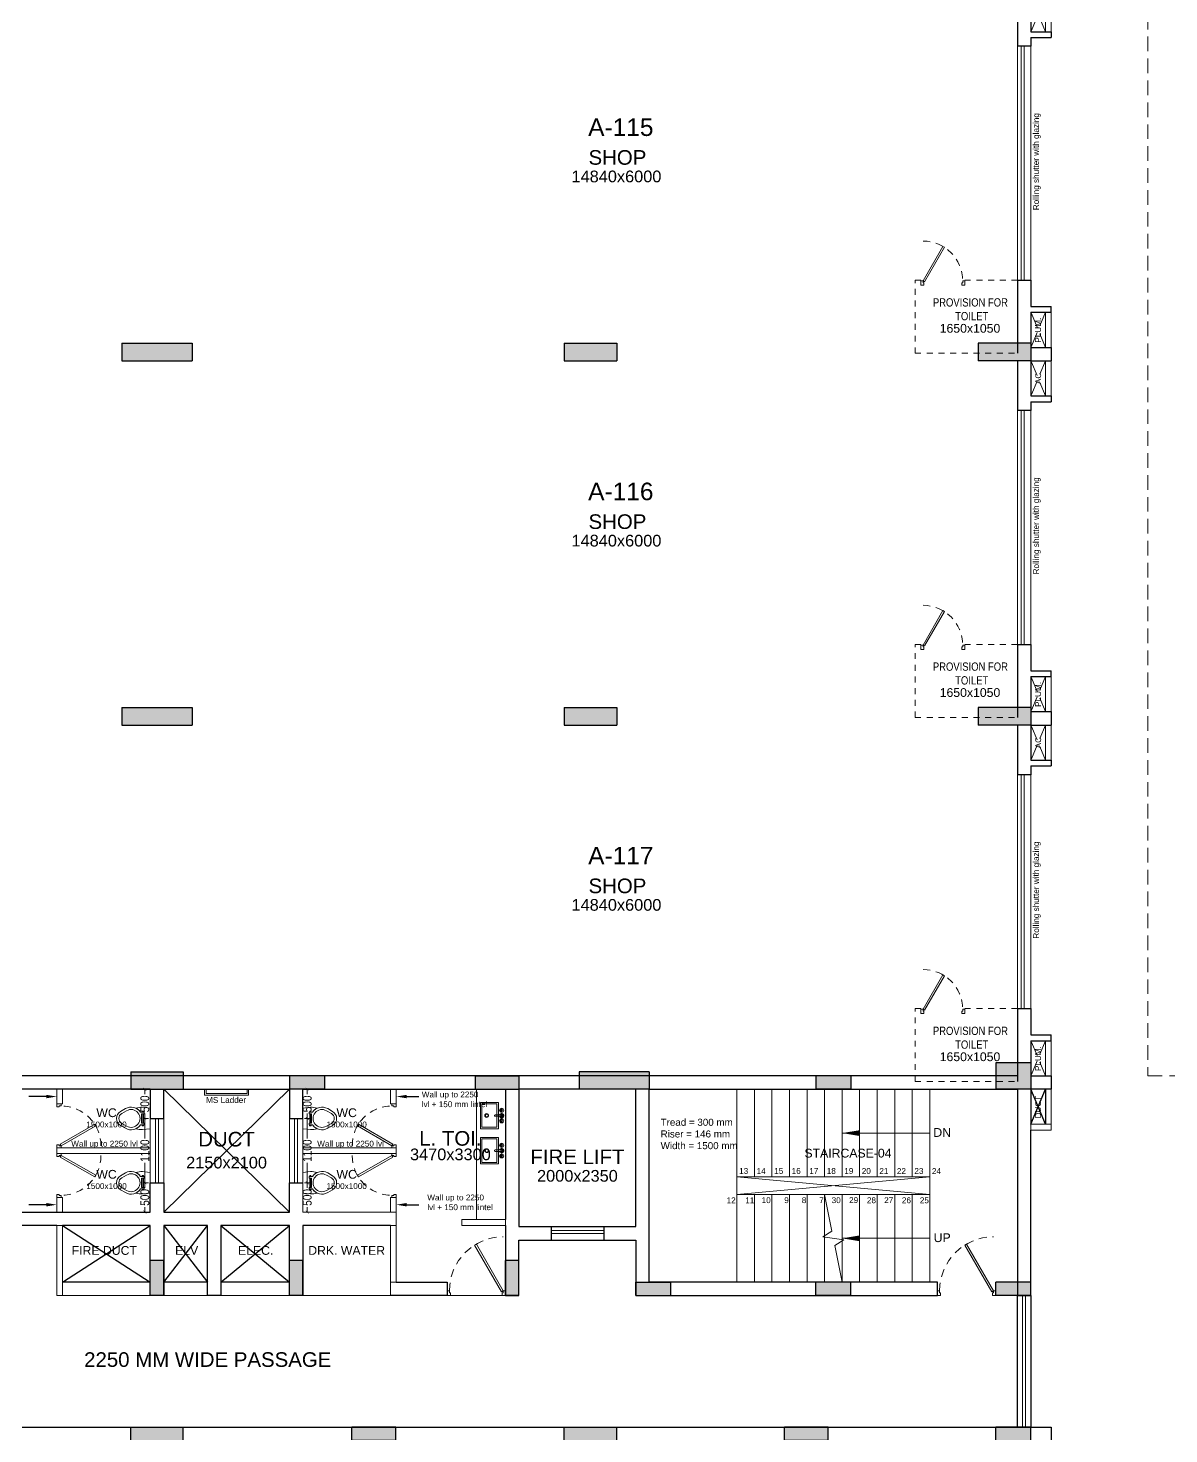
# Model space of a CAD drawing. Header units: metres. Extents: x 9819 to 10514, y 4405 to 4599.
# Drawn here: x 10085.2 to 10104.73, y 4549.44 to 4573.49 of the extents above; entities that cross this region are included whole.
import ezdxf
from ezdxf import colors
from ezdxf.entities.mleader import LeaderData, LeaderLine
from ezdxf.enums import TextEntityAlignment as Align
from ezdxf.math import Vec2, Vec3

# ---------------------------------------------------------------- set-up
doc = ezdxf.new("R2010")
doc.units = ezdxf.units.M
doc.header["$MEASUREMENT"] = 0
doc.header["$PDMODE"] = 35
doc.header["$PDSIZE"] = 0.3
doc.linetypes.add('DASHED2', pattern=[0.375, 0.25, -0.125])
doc.linetypes.add('HIDDEN', pattern=[0.375, 0.25, -0.125])
doc.layers.add('A_COL. NO', color=4, linetype='Continuous')
doc.layers.add('STRU. COL.', color=1, linetype='Continuous')
for name, color, linetype, lineweight in [('A_DIM (INT)', 8, 'Continuous', 5), ('A_DOOR-WIN', 23, 'Continuous', 9), ('A_DOTTED', 8, 'HIDDEN', 0), ('A_GLAZE', 140, 'Continuous', 5), ('A_LEDGE', 252, 'Continuous', 15), ('A_MISC', 8, 'Continuous', 20), ('A_MS', 15, 'Continuous', 9), ('A_PLUMBING FIXTURES', 8, 'Continuous', 15), ('A_SHOP NO.', 113, 'Continuous', 5), ('A_SILL 0.09', 9, 'Continuous', 9), ('A_STAIRS', 21, 'Continuous', 9), ('A_TEXT', 7, 'Continuous', 5), ('A_WALL', 7, 'Continuous', 30), ('A_Wall Hatch', 8, 'Continuous', 5), ('Doorline', 251, 'DASHED2', 13)]:
    doc.layers.add(name, color=color, linetype=linetype, lineweight=lineweight)
doc.layers.get('A_COL. NO').off()
doc.styles.add('A', font='ARIALN.TTF')
doc.styles.get("Standard").update_dxf_attribs({"font": 'arial.ttf'})
doc.dimstyles.new('DIM IN MM', dxfattribs={"dimtxt": 0.18, "dimasz": 0.075, "dimexe": 0.05, "dimexo": 0.05, "dimgap": 0.05, "dimtad": 0, "dimdec": 0, "dimlfac": 1000, "dimzin": 3, "dimdsep": 46, "dimtxsty": 'A', "dimblk1": 'ARCHTICK', "dimblk2": 'ARCHTICK', "dimsah": 1, "dimcen": 0, "dimclrd": 256, "dimclre": 256, "dimclrt": 256, "dimadec": 0, "dimazin": 0, "dimtfac": 1, "dimtdec": 0, "dimtofl": 0, "dimtmove": 1, "dimatfit": 3, "dimfxl": 1, "dimtolj": 1, "dimtzin": 0, "dimlwd": -1, "dimlwe": -1, "dimarcsym": 0})
doc.dimstyles.new('DIM IN MM SMALL', dxfattribs={"dimtxt": 0.15, "dimasz": 0.05, "dimexe": 0.03, "dimexo": 0.03, "dimgap": 0.03, "dimtad": 0, "dimdec": 0, "dimlfac": 1000, "dimzin": 3, "dimdsep": 46, "dimtxsty": 'A', "dimblk": 'ARCHTICK', "dimcen": 0, "dimclrd": 256, "dimclre": 256, "dimclrt": 256, "dimadec": 0, "dimazin": 0, "dimtfac": 1, "dimtdec": 0, "dimtofl": 0, "dimtmove": 1, "dimatfit": 3, "dimfxl": 1, "dimtolj": 1, "dimtzin": 0, "dimlwd": -1, "dimlwe": -1, "dimarcsym": 0})

# ---------------------------------------------------------------- blocks, each defined once
blk = doc.blocks.new('_ARCHTICK')
at = {"color": 0, "linetype": 'ByBlock', "const_width": 0.15}
blk.add_lwpolyline([(-0.5, -0.5), (0.5, 0.5)], dxfattribs=at)
blk = doc.blocks.new('D 750')
at = {"layer": 'A_DOOR-WIN'}
for points in [[(-0.372, 0.665), (-0.035, 0.075), (-0.063, 0.059), (-0.4, 0.649)], [(-0.75, 0.075), (-0.75, 0), (-0.7, 0), (-0.7, 0.043), (-0.715, 0.043), (-0.715, 0.075)], [(0, 0.075), (0, 0), (-0.05, 0), (-0.05, 0.043), (-0.035, 0.043), (-0.035, 0.075)]]:
    blk.add_lwpolyline(points, close=True, dxfattribs=at)
at = {"layer": 'Doorline', "ltscale": 0.5}
blk.add_arc((-0.035, 0.075), 0.68, 90, 180, dxfattribs=at)
blk = doc.blocks.new('Typical shops 1st')
at = {"layer": 'A_DOOR-WIN'}
for p, q in [((30.095, -1.08), (30.095, -5.08)), ((30.145, -1.08), (30.145, -5.08)), ((0.465, -5.38), (0.465, -1.38)), ((0.515, -5.38), (0.515, -1.38))]:
    blk.add_line(p, q, dxfattribs=at)
at = {"layer": 'A_DOTTED'}
for p, q in [((0.1, -0.83), (0.35, -0.23)), ((0.1, -0.23), (0.35, -0.83)), ((30.51, -0.23), (30.26, -0.83)), ((30.51, -0.83), (30.26, -0.23)), ((0.1, -6.23), (0.35, -5.63)), ((0.1, -5.63), (0.35, -6.23)), ((30.51, -5.63), (30.26, -6.23)), ((30.51, -6.23), (30.26, -5.63))]:
    blk.add_line(p, q, dxfattribs=at)
at = {"layer": 'A_LEDGE'}
for p, q in [((0, -0.83), (0, -0.23)), ((0.1, -0.83), (0.1, -0.23)), ((30.51, -0.83), (30.51, -0.23)), ((30.61, -0.83), (30.61, -0.23)), ((0, -5.63), (0, -6.23)), ((0.1, -5.63), (0.1, -6.23)), ((30.51, -5.63), (30.51, -6.23)), ((30.61, -5.63), (30.61, -6.23))]:
    blk.add_line(p, q, dxfattribs=at)
at = {"layer": 'A_MISC', "linetype": 'DASHED2', "ltscale": 0.23}
for p, q in [((2.33, -0.13), (0.58, -0.13)), ((2.33, -0.13), (2.33, -1.38)), ((1.48, -1.38), (0.58, -1.38)), ((28.28, -6.33), (28.28, -5.08)), ((29.13, -5.08), (30.03, -5.08)), ((28.28, -6.33), (30.03, -6.33))]:
    blk.add_line(p, q, dxfattribs=at)
at = {"layer": 'A_MISC'}
for p, q in [((1.48, -1.28), (1.48, -1.38)), ((2.33, -1.38), (2.23, -1.38)), ((28.28, -5.08), (28.38, -5.08))]:
    blk.add_line(p, q, dxfattribs=at)
at = {"layer": 'A_SILL 0.09'}
for p, q in [((30.03, -5.08), (30.03, -1.08)), ((30.26, -1.08), (30.26, -5.08)), ((0.35, -5.38), (0.35, -1.38)), ((0.58, -1.38), (0.58, -5.38))]:
    blk.add_line(p, q, dxfattribs=at)
at = {"layer": 'A_WALL'}
for p, q in [((0, -0.23), (0, 0)), ((30.61, 0), (30.61, -0.23)), ((0.35, -0.23), (0, -0.23)), ((0.35, -0.83), (0.35, -0.23)), ((0.58, -1.38), (0.58, -0.13)), ((30.03, -0.23), (30.03, -1.08)), ((30.26, -0.23), (30.61, -0.23)), ((30.26, -0.23), (30.26, -0.83)), ((0.35, -0.83), (0, -0.83)), ((0, -0.83), (0, -0.93)), ((0.35, -0.93), (0, -0.93)), ((0.35, -1.38), (0.35, -0.93)), ((30.26, -0.83), (30.61, -0.83)), ((30.26, -0.93), (30.61, -0.93)), ((30.26, -0.93), (30.26, -1.08)), ((30.61, -0.83), (30.61, -0.93)), ((30.26, -1.08), (30.03, -1.08)), ((0.58, -1.38), (0.35, -1.38)), ((30.03, -5.08), (30.03, -6.33)), ((30.03, -5.08), (30.26, -5.08)), ((30.26, -5.08), (30.26, -5.53)), ((0.35, -5.53), (0, -5.53)), ((0, -5.63), (0, -5.53)), ((0.35, -5.53), (0.35, -5.38)), ((0.35, -5.38), (0.58, -5.38)), ((0.58, -6.23), (0.58, -5.38)), ((30.26, -5.53), (30.61, -5.53)), ((30.61, -5.63), (30.61, -5.53)), ((0.35, -5.63), (0, -5.63)), ((0.35, -6.23), (0.35, -5.63)), ((30.26, -5.63), (30.26, -6.23)), ((30.26, -5.63), (30.61, -5.63)), ((0.35, -6.23), (0, -6.23)), ((30.26, -6.23), (30.61, -6.23))]:
    blk.add_line(p, q, dxfattribs=at)
at = {"layer": 'A_MISC', "xscale": -1, "rotation": 180}
blk.add_blockref('D 750', (2.23, -1.293), dxfattribs=at)
at = {"layer": 'A_MISC', "xscale": -1}
blk.add_blockref('D 750', (28.38, -5.167), dxfattribs=at)
at = {"char_height": 0.1411, "width": 1.97366, "attachment_point": 1, "style": 'A'}
for insert in [(0.356, -0.466), (28.239, -5.39)]:
    blk.add_mtext('\\pxqc;PROVISION FOR\\P TOILET ', dxfattribs=dict(at, insert=insert))
at = {"layer": 'A_TEXT'}
for s, p in [('PLUM.', (0.274, -0.523)), ('AC', (30.436, -0.531)), ('Rolling shutter with glazing', (30.399, -3.053)), ('Rolling shutter with glazing', (0.282, -3.321)), ('PLUM.', (30.434, -5.936)), ('AC', (0.274, -5.923))]:
    blk.add_text(s, height=0.1, rotation=90, dxfattribs=at).set_placement(p, align=Align.CENTER)
for s, height, p in [('1650x1050', 0.15, (1.337, -1.055)), ('SHOP', 0.25, (8.463, -3.107)), ('SHOP', 0.25, (23.185, -3.106)), ('14840x6000', 0.2, (8.463, -3.407)), ('14840x6000', 0.2, (23.168, -3.406)), ('1650x1050', 0.15, (29.219, -5.979))]:
    blk.add_text(s, height=height, dxfattribs=at).set_placement(p, align=Align.CENTER)
blk = doc.blocks.new('D-900')
at = {"layer": 'A_DOOR-WIN'}
for points in [[(0.45, 0.794), (0.035, 0.075), (0.063, 0.059), (0.478, 0.778)], [(0, 0.075), (0, 0), (0.05, 0), (0.05, 0.043), (0.035, 0.043), (0.035, 0.075)], [(0.9, 0.075), (0.9, 0), (0.85, 0), (0.85, 0.043), (0.865, 0.043), (0.865, 0.075)]]:
    blk.add_lwpolyline(points, close=True, dxfattribs=at)
at = {"layer": 'Doorline', "ltscale": 0.5}
blk.add_arc((0.035, 0.075), 0.83, 0, 90, dxfattribs=at)
blk = doc.blocks.new('S7-flat-32')
at = {"ltscale": 0.5}
for p, q in [((5388.851, -19005.32), (5388.851, -19004.87)), ((5388.851, -19004.87), (5389.16, -19004.87)), ((5388.851, -19005.32), (5388.851, -19004.87)), ((5388.851, -19004.87), (5389.16, -19004.87)), ((5388.876, -19005.295), (5388.876, -19004.895)), ((5388.876, -19004.895), (5389.135, -19004.895)), ((5388.876, -19005.295), (5388.876, -19004.895)), ((5388.876, -19004.895), (5389.135, -19004.895)), ((5389.135, -19004.895), (5389.135, -19005.295)), ((5389.135, -19004.895), (5389.135, -19005.295)), ((5389.16, -19004.87), (5389.16, -19005.32)), ((5389.16, -19004.87), (5389.16, -19005.32)), ((5389.212, -19004.993), (5389.212, -19004.986)), ((5389.212, -19004.993), (5389.212, -19004.986)), ((5389.218, -19004.992), (5389.218, -19004.986)), ((5389.218, -19004.992), (5389.218, -19004.986)), ((5389.194, -19005.083), (5389.103, -19005.083)), ((5389.194, -19005.083), (5389.103, -19005.083)), ((5389.103, -19005.108), (5389.194, -19005.108)), ((5389.103, -19005.108), (5389.194, -19005.108)), ((5389.203, -19005.001), (5389.196, -19005.001)), ((5389.203, -19005.001), (5389.196, -19005.001)), ((5389.203, -19005.008), (5389.196, -19005.008)), ((5389.203, -19005.008), (5389.196, -19005.008)), ((5389.203, -19005.183), (5389.196, -19005.183)), ((5389.203, -19005.183), (5389.196, -19005.183)), ((5389.203, -19005.189), (5389.196, -19005.189)), ((5389.203, -19005.189), (5389.196, -19005.189)), ((5389.212, -19005.017), (5389.212, -19005.023)), ((5389.212, -19005.017), (5389.212, -19005.023)), ((5389.212, -19005.174), (5389.212, -19005.167)), ((5389.212, -19005.174), (5389.212, -19005.167)), ((5389.212, -19005.198), (5389.212, -19005.205)), ((5389.212, -19005.198), (5389.212, -19005.205)), ((5389.218, -19005.016), (5389.218, -19005.023)), ((5389.218, -19005.016), (5389.218, -19005.023)), ((5389.218, -19005.174), (5389.218, -19005.167)), ((5389.218, -19005.174), (5389.218, -19005.167)), ((5389.218, -19005.198), (5389.218, -19005.205)), ((5389.218, -19005.198), (5389.218, -19005.205)), ((5389.16, -19005.32), (5388.851, -19005.32)), ((5389.16, -19005.32), (5388.851, -19005.32)), ((5389.135, -19005.295), (5388.876, -19005.295)), ((5389.135, -19005.295), (5388.876, -19005.295))]:
    blk.add_line(p, q, dxfattribs=at)
for centre, radius in [((5389.215, -19005.005), 0.0344), ((5389.215, -19005.005), 0.0344), ((5389.19, -19005.005), 0.00699), ((5389.19, -19005.005), 0.00699), ((5389.215, -19005.005), 0.0125), ((5389.215, -19005.005), 0.0125), ((5389.215, -19004.98), 0.00699), ((5389.215, -19004.98), 0.00699), ((5388.959, -19005.095), 0.0326), ((5388.959, -19005.095), 0.0326), ((5388.959, -19005.095), 0.025), ((5388.959, -19005.095), 0.025), ((5389.215, -19005.186), 0.0344), ((5389.215, -19005.186), 0.0344), ((5389.19, -19005.186), 0.00699), ((5389.19, -19005.186), 0.00699), ((5389.215, -19005.095), 0.0125), ((5389.215, -19005.095), 0.0125), ((5389.215, -19005.186), 0.0125), ((5389.215, -19005.186), 0.0125), ((5389.215, -19005.03), 0.00699), ((5389.215, -19005.03), 0.00699), ((5389.215, -19005.161), 0.00699), ((5389.215, -19005.161), 0.00699), ((5389.215, -19005.211), 0.00699), ((5389.215, -19005.211), 0.00699)]:
    blk.add_circle(centre, radius, dxfattribs=at)
for centre, radius, start, end in [((5389.215, -19005.005), 0.025, 106.2342, 163.9047), ((5389.215, -19005.005), 0.025, 106.2342, 163.9047), ((5389.103, -19005.095), 0.0125, 90, 270), ((5389.103, -19005.095), 0.0125, 90, 270), ((5389.215, -19005.095), 0.0375, 199.6514, 160.3603), ((5389.215, -19005.095), 0.0375, 199.6514, 160.3603), ((5389.215, -19005.005), 0.025, 196.12, 254.0884), ((5389.215, -19005.005), 0.025, 196.12, 254.0884), ((5389.215, -19005.186), 0.025, 106.4413, 164.0789), ((5389.215, -19005.186), 0.025, 106.4413, 164.0789), ((5389.215, -19005.186), 0.025, 195.2407, 254.2093), ((5389.215, -19005.186), 0.025, 195.2407, 254.2093), ((5389.215, -19005.095), 0.025, 210.3431, 149.7554), ((5389.215, -19005.095), 0.025, 210.3431, 149.7554)]:
    blk.add_arc(centre, radius, start, end, dxfattribs=at)
blk = doc.blocks.new('S6-flat-17')
for points in [[(-5389.254, -19005.94), (-5389.254, -19006.294), (-5389.12, -19006.308, 0.073039), (-5389.008, -19006.292, -0.137864), (-5389.088, -19006.223), (-5389.114, -19006.223), (-5389.114, -19006.228), (-5389.111, -19006.228, -1), (-5389.139, -19006.228), (-5389.136, -19006.228), (-5389.136, -19006.223), (-5389.147, -19006.223), (-5389.147, -19006.195), (-5389.136, -19006.195), (-5389.136, -19006.038), (-5389.147, -19006.038), (-5389.147, -19006.01), (-5389.136, -19006.01), (-5389.136, -19006.004), (-5389.139, -19006.004, -1), (-5389.111, -19006.004), (-5389.114, -19006.004), (-5389.114, -19006.01), (-5389.088, -19006.01, -0.137864), (-5389.008, -19005.941, 0.073039), (-5389.12, -19005.924)], [(-5389.088, -19006.01), (-5389.147, -19006.01), (-5389.147, -19006.038), (-5389.103, -19006.038), (-5389.103, -19006.195), (-5389.147, -19006.195), (-5389.147, -19006.223), (-5389.088, -19006.223, 0.397822), (-5388.828, -19006.285), (-5388.744, -19006.237, 0.57735), (-5388.744, -19005.996), (-5388.828, -19005.948, 0.397822)], [(-5389.139, -19006.004), (-5389.136, -19006.004), (-5389.111, -19006.004, 1)], [(-5388.849, -19006.249), (-5388.765, -19006.201, 0.57735), (-5388.765, -19006.032), (-5388.849, -19005.984, 1.732051)], [(-5389.139, -19006.228, 1), (-5389.111, -19006.228), (-5389.114, -19006.228)]]:
    blk.add_lwpolyline(points, format="xyb", close=True)
blk.add_lwpolyline([(-5389.136, -19006.038), (-5389.136, -19006.195), (-5389.114, -19006.195), (-5389.114, -19006.038)], close=True)
blk = doc.blocks.new('*D487')
at = {"layer": 'A_DIM (INT)', "transparency": 16777216}
for p, q in [((10087.264, 4555.334), (10087.171, 4555.334)), ((10087.201, 4555.334), (10087.201, 4555.25)), ((10087.264, 4554.834), (10087.171, 4554.834)), ((10087.201, 4554.834), (10087.201, 4554.919))]:
    blk.add_line(p, q, dxfattribs=at)
at = {"layer": 'Defpoints', "color": 0, "transparency": 16777216}
for p in [(10087.294, 4555.334), (10087.201, 4554.834), (10087.294, 4554.834)]:
    blk.add_point(p, dxfattribs=at)
at = {"layer": 'A_DIM (INT)', "transparency": 16777216, "xscale": 0.05, "yscale": 0.05, "zscale": 0.05}
for p, rotation in [((10087.201, 4555.334), 90), ((10087.201, 4554.834), 270)]:
    blk.add_blockref('_ARCHTICK', p, dxfattribs=dict(at, rotation=rotation))
at = {"layer": 'A_DIM (INT)', "transparency": 16777216, "insert": (10087.201, 4555.084), "char_height": 0.15, "attachment_point": 5, "rotation": 90, "style": 'A'}
blk.add_mtext('\\A1;500', dxfattribs=at)
blk = doc.blocks.new('*D488')
at = {"layer": 'A_DIM (INT)', "transparency": 16777216}
for p, q in [((10087.264, 4553.734), (10087.171, 4553.734)), ((10087.201, 4553.734), (10087.201, 4553.65)), ((10087.264, 4553.234), (10087.171, 4553.234)), ((10087.201, 4553.234), (10087.201, 4553.319))]:
    blk.add_line(p, q, dxfattribs=at)
at = {"layer": 'Defpoints', "color": 0, "transparency": 16777216}
for p in [(10087.201, 4553.734), (10087.294, 4553.734), (10087.294, 4553.234)]:
    blk.add_point(p, dxfattribs=at)
at = {"layer": 'A_DIM (INT)', "transparency": 16777216, "xscale": 0.05, "yscale": 0.05, "zscale": 0.05}
for p, rotation in [((10087.201, 4553.734), 90), ((10087.201, 4553.234), 270)]:
    blk.add_blockref('_ARCHTICK', p, dxfattribs=dict(at, rotation=rotation))
at = {"layer": 'A_DIM (INT)', "transparency": 16777216, "insert": (10087.201, 4553.484), "char_height": 0.15, "attachment_point": 5, "rotation": 90, "style": 'A'}
blk.add_mtext('\\A1;500', dxfattribs=at)
blk = doc.blocks.new('*D489')
at = {"layer": 'A_DIM (INT)', "transparency": 16777216}
for p, q in [((10089.934, 4553.734), (10090.011, 4553.734)), ((10089.981, 4553.734), (10089.981, 4553.65)), ((10089.934, 4553.234), (10090.011, 4553.234)), ((10089.981, 4553.234), (10089.981, 4553.319))]:
    blk.add_line(p, q, dxfattribs=at)
at = {"layer": 'Defpoints', "color": 0, "transparency": 16777216}
for p in [(10089.904, 4553.734), (10089.981, 4553.734), (10089.904, 4553.234)]:
    blk.add_point(p, dxfattribs=at)
at = {"layer": 'A_DIM (INT)', "transparency": 16777216, "xscale": 0.05, "yscale": 0.05, "zscale": 0.05}
for p, rotation in [((10089.981, 4553.734), 90), ((10089.981, 4553.234), 270)]:
    blk.add_blockref('_ARCHTICK', p, dxfattribs=dict(at, rotation=rotation))
at = {"layer": 'A_DIM (INT)', "transparency": 16777216, "insert": (10089.981, 4553.484), "char_height": 0.15, "attachment_point": 5, "rotation": 90, "style": 'A'}
blk.add_mtext('\\A1;500', dxfattribs=at)
blk = doc.blocks.new('*D490')
at = {"layer": 'A_DIM (INT)', "transparency": 16777216}
for p, q in [((10089.934, 4555.334), (10090.011, 4555.334)), ((10089.981, 4555.334), (10089.981, 4555.25)), ((10089.934, 4554.834), (10090.011, 4554.834)), ((10089.981, 4554.834), (10089.981, 4554.919))]:
    blk.add_line(p, q, dxfattribs=at)
at = {"layer": 'Defpoints', "color": 0, "transparency": 16777216}
for p in [(10089.904, 4555.334), (10089.904, 4554.834), (10089.981, 4554.834)]:
    blk.add_point(p, dxfattribs=at)
at = {"layer": 'A_DIM (INT)', "transparency": 16777216, "xscale": 0.05, "yscale": 0.05, "zscale": 0.05}
for p, rotation in [((10089.981, 4555.334), 90), ((10089.981, 4554.834), 270)]:
    blk.add_blockref('_ARCHTICK', p, dxfattribs=dict(at, rotation=rotation))
at = {"layer": 'A_DIM (INT)', "transparency": 16777216, "insert": (10089.981, 4555.084), "char_height": 0.15, "attachment_point": 5, "rotation": 90, "style": 'A'}
blk.add_mtext('\\A1;500', dxfattribs=at)
blk = doc.blocks.new('*D491')
at = {"layer": 'A_DIM (INT)', "transparency": 16777216}
for p, q in [((10089.934, 4554.834), (10090.011, 4554.834)), ((10089.981, 4554.834), (10089.981, 4554.492)), ((10089.981, 4553.734), (10089.981, 4554.077)), ((10089.934, 4553.734), (10090.011, 4553.734))]:
    blk.add_line(p, q, dxfattribs=at)
at = {"layer": 'Defpoints', "color": 0, "transparency": 16777216}
for p in [(10089.904, 4554.834), (10089.904, 4553.734), (10089.981, 4553.734)]:
    blk.add_point(p, dxfattribs=at)
at = {"layer": 'A_DIM (INT)', "transparency": 16777216, "xscale": 0.05, "yscale": 0.05, "zscale": 0.05}
for p, rotation in [((10089.981, 4554.834), 90), ((10089.981, 4553.734), 270)]:
    blk.add_blockref('_ARCHTICK', p, dxfattribs=dict(at, rotation=rotation))
at = {"layer": 'A_DIM (INT)', "transparency": 16777216, "insert": (10089.981, 4554.284), "char_height": 0.15, "attachment_point": 5, "rotation": 90, "style": 'A'}
blk.add_mtext('\\A1;1100', dxfattribs=at)
blk = doc.blocks.new('*D492')
at = {"layer": 'A_DIM (INT)', "transparency": 16777216}
for p, q in [((10087.264, 4554.834), (10087.171, 4554.834)), ((10087.201, 4554.834), (10087.201, 4554.492)), ((10087.201, 4553.734), (10087.201, 4554.077)), ((10087.264, 4553.734), (10087.171, 4553.734))]:
    blk.add_line(p, q, dxfattribs=at)
at = {"layer": 'Defpoints', "color": 0, "transparency": 16777216}
for p in [(10087.201, 4554.834), (10087.294, 4554.834), (10087.294, 4553.734)]:
    blk.add_point(p, dxfattribs=at)
at = {"layer": 'A_DIM (INT)', "transparency": 16777216, "xscale": 0.05, "yscale": 0.05, "zscale": 0.05}
for p, rotation in [((10087.201, 4554.834), 90), ((10087.201, 4553.734), 270)]:
    blk.add_blockref('_ARCHTICK', p, dxfattribs=dict(at, rotation=rotation))
at = {"layer": 'A_DIM (INT)', "transparency": 16777216, "insert": (10087.201, 4554.284), "char_height": 0.15, "attachment_point": 5, "rotation": 90, "style": 'A'}
blk.add_mtext('\\A1;1100', dxfattribs=at)
blk = doc.blocks.new('col')
at = {"linetype": 'Continuous'}
blk.add_hatch(color=256, dxfattribs=at).paths.add_polyline_path([(0, 0), (1, 0), (1, 1), (0, 1), (0, 0)])
at = {"linetype": 'Continuous', "lineweight": 25}
for p, q in [((0, 1), (1, 1)), ((0, 1), (0, 0)), ((1, 1), (1, 0)), ((0, 0), (1, 0))]:
    blk.add_line(p, q, dxfattribs=at)
blk = doc.blocks.new('WING-A REVISEC COL.')
at = {"layer": 'STRU. COL.', "zscale": 0.23}
for p, xscale, yscale in [((5385.654, -8858.516), 1.2, 0.3), ((5393.224, -8858.516), 0.9, 0.3), ((5401.209, -8858.516), -0.9, 0.3), ((5385.654, -8864.746), 1.2, 0.3), ((5393.224, -8864.746), 0.9, 0.3), ((5401.209, -8864.746), -0.9, 0.3), ((5401.209, -8864.746), -0.9, 0.3), ((5401.209, -8870.976), -0.6, 0.45), ((5385.804, -8870.976), 0.9, 0.3), ((5389.119, -8870.976), -0.6, 0.23), ((5398.129, -8870.976), -0.6, 0.23)]:
    blk.add_blockref('col', p, dxfattribs=dict(at, xscale=xscale, yscale=yscale))
for p, xscale, yscale, rotation in [((5392.449, -8870.746), -0.2300000000000005, 0.7500000000000018, 90), ((5394.679, -8870.976), -1.2, 0.3, 359.9999999999758), ((5386.139, -8874.506), -0.6, 0.23, 270), ((5388.519, -8874.506), -0.6, 0.23, 270), ((5392.219, -8874.506), -0.6, 0.23, 270), ((5394.449, -8874.276), -0.6, 0.23, 180), ((5398.129, -8874.276), 0.6, 0.23, 180), ((5401.209, -8874.276), 0.6, 0.23, 180), ((5385.804, -8876.756), -0.9, 0.3, 180), ((5390.339, -8876.756), 0.75, 0.23, 180), ((5393.224, -8876.756), -0.9, 0.3, 180), ((5397.742, -8876.756), 0.75, 0.23, 180), ((5401.209, -8876.756), 0.6, 0.45, 180)]:
    blk.add_blockref('col', p, dxfattribs=dict(at, xscale=xscale, yscale=yscale, rotation=rotation))

msp = doc.modelspace()

# ---------------------------------------------------------------- linework, layer by layer
at = {"layer": 'A_DOOR-WIN'}
for p, q in [((10095.0543, 4552.9194), (10094.1543, 4552.9194)), ((10095.0543, 4552.8694), (10094.1543, 4552.8694))]:
    msp.add_line(p, q, dxfattribs=at)
at = {"layer": 'A_DOTTED'}
msp.add_lwpolyline([(10070.4543, 4588.7144), (10104.3643, 4588.7144), (10104.3643, 4555.5644), (10116.1643, 4555.5644), (10116.1643, 4588.7144), (10150.0743, 4588.7144), (10150.0743, 4555.5644), (10161.8743, 4555.5644), (10161.8743, 4588.7144), (10195.7843, 4588.7144), (10195.7843, 4516.6344), (10161.8743, 4516.6344), (10161.8743, 4549.3244), (10150.0743, 4549.3244), (10150.0743, 4516.6344), (10116.1643, 4516.6344), (10116.1643, 4549.3244), (10104.3643, 4549.3244), (10104.3643, 4516.6344), (10070.4543, 4516.6344)], close=True, dxfattribs=at)
at = {"layer": 'A_DOTTED', "linetype": 'Continuous'}
for points in [[(10097.3343, 4555.3344), (10097.3343, 4553.8344), (10100.6343, 4553.5344), (10100.6343, 4552.0344)], [(10100.6343, 4555.3344), (10100.6343, 4553.8344), (10097.3343, 4553.5344), (10097.3343, 4552.0344)]]:
    msp.add_lwpolyline(points, dxfattribs=at)
at = {"layer": 'A_GLAZE'}
for p, q in [((10087.3843, 4553.7344), (10087.3843, 4554.8344)), ((10087.4343, 4553.7344), (10087.4343, 4554.8344)), ((10089.7643, 4553.7344), (10089.7643, 4554.8344)), ((10089.8143, 4553.7344), (10089.8143, 4554.8344)), ((10102.2212, 4551.8044), (10102.2212, 4549.5544)), ((10102.2712, 4551.8044), (10102.2712, 4549.5544))]:
    msp.add_line(p, q, dxfattribs=at)
at = {"layer": 'A_LEDGE'}
msp.add_line((10102.7143, 4554.7344), (10102.7143, 4555.3344), dxfattribs=at)
at = {"layer": 'A_MS'}
msp.add_lwpolyline([(10088.2493, 4555.3344), (10088.2493, 4555.2594), (10088.9493, 4555.2594), (10088.9493, 4555.3344), (10088.9743, 4555.3344), (10088.9743, 4555.2344), (10088.2243, 4555.2344), (10088.2243, 4555.3344)], close=True, dxfattribs=at)
at = {"layer": 'A_PLUMBING FIXTURES', "ltscale": 0.5}
msp.add_line((10092.8743, 4555.3344), (10092.8743, 4553.1044), dxfattribs=at)
at = {"layer": 'A_SILL 0.09'}
for p, q in [((10087.2943, 4554.8344), (10087.2943, 4553.7344)), ((10087.5243, 4553.7344), (10087.5243, 4554.8344)), ((10089.6743, 4553.7344), (10089.6743, 4554.8344)), ((10085.7943, 4551.8044), (10087.2943, 4551.8044)), ((10087.5243, 4551.8044), (10088.2743, 4551.8044)), ((10088.5043, 4551.8044), (10089.6743, 4551.8044)), ((10092.3743, 4551.8044), (10093.3743, 4551.8044)), ((10102.1343, 4551.8044), (10102.1343, 4549.5544)), ((10102.3643, 4551.8044), (10102.3643, 4549.5544))]:
    msp.add_line(p, q, dxfattribs=at)
at = {"layer": 'A_STAIRS'}
for p, q in [((10097.6343, 4553.8344), (10097.6343, 4555.3344)), ((10097.9343, 4553.8344), (10097.9343, 4555.3344)), ((10098.2343, 4553.8344), (10098.2343, 4555.3344)), ((10098.5343, 4553.8344), (10098.5343, 4555.3344)), ((10098.8343, 4553.8344), (10098.8343, 4555.3344)), ((10099.1343, 4553.8344), (10099.1343, 4555.3344)), ((10099.4343, 4553.8344), (10099.4343, 4555.3344)), ((10099.7343, 4553.8344), (10099.7343, 4555.3344)), ((10100.0343, 4553.8344), (10100.0343, 4555.3344)), ((10100.3343, 4553.8344), (10100.3343, 4555.3344)), ((10097.6343, 4553.5344), (10097.6343, 4552.0344)), ((10097.9343, 4553.5344), (10097.9343, 4552.0344)), ((10098.2343, 4553.5344), (10098.2343, 4552.0344)), ((10098.5343, 4553.5344), (10098.5343, 4552.0344)), ((10099.4343, 4553.5344), (10099.4343, 4552.0344)), ((10099.7343, 4553.5344), (10099.7343, 4552.0344)), ((10100.0343, 4553.5344), (10100.0343, 4552.0344)), ((10100.3343, 4553.5344), (10100.3343, 4552.0344))]:
    msp.add_line(p, q, dxfattribs=at)
msp.add_lwpolyline([(10100.6343, 4553.5344), (10097.3343, 4553.5344), (10097.3343, 4553.8344), (10100.6343, 4553.8344)], close=True, dxfattribs=at)
at = {"layer": 'A_STAIRS', "linetype": 'Continuous'}
msp.add_lwpolyline([(10098.8343, 4552.0344), (10098.8343, 4553.5344), (10098.9598, 4552.907), (10098.8037, 4552.8121), (10099.1649, 4552.7568), (10099.0088, 4552.6619), (10099.1343, 4552.0344), (10099.1343, 4553.5344)], dxfattribs=at)
at = {"layer": 'A_WALL'}
for p, q in [((10102.1343, 4555.5644), (10072.6843, 4555.5644)), ((10087.2943, 4555.3344), (10082.1743, 4555.3344)), ((10087.2943, 4555.3344), (10087.2943, 4554.8344)), ((10072.1043, 4549.5544), (10102.7143, 4549.5544))]:
    msp.add_line(p, q, dxfattribs=at)
for points in [[(10102.7143, 4555.5644), (10102.7143, 4555.3344), (10102.3643, 4555.3344), (10102.3643, 4554.7344), (10102.6143, 4555.3344), (10102.6143, 4554.7344), (10102.3643, 4555.3344)], [(10087.2943, 4554.8344), (10087.5243, 4554.8344), (10087.5243, 4555.3344)], [(10089.6743, 4553.2344), (10087.5243, 4555.3344), (10089.6743, 4555.3344), (10089.6743, 4554.8344), (10089.9043, 4554.8344), (10089.9043, 4555.3344), (10093.3743, 4555.3344), (10093.3743, 4553.1044)], [(10089.6743, 4555.3344), (10087.5243, 4553.2344), (10089.6743, 4553.2344), (10089.6743, 4553.7344), (10089.9043, 4553.7344)], [(10095.0543, 4552.9844), (10095.6043, 4552.9844), (10095.6043, 4555.3344), (10093.6043, 4555.3344), (10093.6043, 4552.9844), (10094.1543, 4552.9844), (10094.1543, 4552.7544)], [(10094.1543, 4552.9844), (10095.0543, 4552.9844), (10095.0543, 4552.7544), (10095.6043, 4552.7544), (10095.6043, 4551.8044), (10100.7643, 4551.8044), (10100.7643, 4552.0344), (10095.8343, 4552.0344), (10095.8343, 4555.3344), (10102.1343, 4555.3344), (10102.1343, 4551.8044), (10102.3643, 4551.8044), (10102.3643, 4554.6344)], [(10085.6943, 4553.0044), (10084.2643, 4553.0044), (10084.2643, 4553.2344), (10087.2943, 4553.2344), (10087.2943, 4553.7344), (10087.5243, 4553.7344), (10087.5243, 4553.2344)], [(10087.5243, 4553.0044), (10087.5243, 4551.8044), (10087.2943, 4551.8044), (10087.2943, 4553.0044), (10085.7943, 4553.0044), (10087.2943, 4552.0344), (10085.7943, 4552.0344), (10087.2943, 4553.0044)], [(10088.5043, 4553.0044), (10088.5043, 4551.8044), (10088.2743, 4551.8044), (10088.2743, 4553.0044), (10087.5243, 4553.0044), (10088.2743, 4552.0344), (10087.5243, 4552.0344), (10088.2743, 4553.0044)], [(10091.4043, 4553.0044), (10089.9043, 4553.0044), (10089.9043, 4551.8044), (10089.6743, 4551.8044), (10089.6743, 4553.0044), (10088.5043, 4553.0044), (10089.6743, 4552.0344), (10088.5043, 4552.0344), (10089.6743, 4553.0044)], [(10093.3743, 4553.0044), (10093.3743, 4551.8044), (10093.6043, 4551.8044), (10093.6043, 4552.7544), (10094.1543, 4552.7544), (10095.0543, 4552.7544)], [(10091.5043, 4552.0344), (10092.3743, 4552.0344), (10092.3743, 4551.8044), (10091.4043, 4551.8044)]]:
    msp.add_lwpolyline(points, dxfattribs=at)
at = {"layer": 'A_WALL', "lineweight": 20}
for points in [[(10085.6943, 4555.0844), (10085.6943, 4555.3344), (10085.7943, 4555.3344), (10085.7943, 4555.0844)], [(10091.5043, 4555.0844), (10091.5043, 4555.3344), (10091.4043, 4555.3344), (10091.4043, 4555.0844)], [(10087.2943, 4554.3344), (10087.2943, 4554.2344), (10085.6943, 4554.2344), (10085.6943, 4554.3344)], [(10089.9043, 4554.3344), (10089.9043, 4554.2344), (10091.5043, 4554.2344), (10091.5043, 4554.3344)], [(10085.6943, 4553.4844), (10085.6943, 4553.2344), (10085.7943, 4553.2344), (10085.7943, 4553.4844)], [(10091.5043, 4553.4844), (10091.5043, 4553.2344), (10091.4043, 4553.2344), (10091.4043, 4553.4844)]]:
    msp.add_lwpolyline(points, close=True, dxfattribs=at)
at = {"layer": 'A_WALL'}
msp.add_lwpolyline([(10102.1343, 4551.8044), (10102.3643, 4551.8044), (10102.3643, 4549.5544), (10102.1343, 4549.5544)], close=True, dxfattribs=at)
at = {"layer": 'A_Wall Hatch'}
for points in [[(10089.9043, 4554.8344), (10089.9043, 4553.7344), (10089.9043, 4553.2344), (10091.5043, 4553.2344), (10091.5043, 4552.0344), (10091.4043, 4552.0344)], [(10089.9043, 4551.8044), (10091.4043, 4551.8044), (10091.4043, 4553.0044), (10091.5043, 4553.0044)]]:
    msp.add_lwpolyline(points, dxfattribs=at)
for points in [[(10102.3643, 4554.7344), (10102.3643, 4554.6344), (10102.7143, 4554.6344), (10102.7143, 4554.7344)], [(10085.7943, 4551.8044), (10085.7943, 4553.0044), (10085.6943, 4553.0044), (10085.6943, 4551.8044)], [(10092.6243, 4553.0044), (10093.3743, 4553.0044), (10093.3743, 4553.1044), (10092.6243, 4553.1044)]]:
    msp.add_lwpolyline(points, close=True, dxfattribs=at)

# ---------------------------------------------------------------- block references
at = {"layer": 'A_COL. NO'}
msp.add_blockref('WING-A REVISEC COL.', (4701.1553, 13426.31), dxfattribs=at)
at = {"layer": 'A_DOOR-WIN'}
for p, rotation in [((10085.6943, 4554.3344), 270), ((10091.5043, 4554.2344), 90.00000000000001)]:
    msp.add_blockref('D 750', p, dxfattribs=dict(at, rotation=rotation))
at = {"layer": 'A_DOOR-WIN', "xscale": -1}
for p, rotation in [((10091.5043, 4554.3344), 90), ((10085.6943, 4554.2344), 270)]:
    msp.add_blockref('D 750', p, dxfattribs=dict(at, rotation=rotation))
at = {"layer": 'A_DOOR-WIN', "xscale": -1.111111111037728, "yscale": 1.111111111037728, "zscale": 1.111111111037728, "rotation": 359.9999999994346}
msp.add_blockref('D-900', (10093.3743, 4551.8044), dxfattribs=at)
at = {"layer": 'A_DOOR-WIN', "xscale": -1.111111111099995, "yscale": 1.111111111099995, "zscale": 1.111111111099995}
msp.add_blockref('D-900', (10101.7643, 4551.8044), dxfattribs=at)
at = {"layer": 'A_PLUMBING FIXTURES', "ltscale": 0.5, "xscale": -1}
for name, p, rotation in [('S6-flat-17', (4697.8308, 23560.892), 0.0006327044501919231), ('S7-flat-32', (4704.5126, -14450.3297), 180.0012654086738), ('S7-flat-32', (4704.5126, -14450.9297), 180.0012654086738), ('S6-flat-17', (4697.8308, 23559.792), 0.0006327044501919231)]:
    msp.add_blockref(name, p, dxfattribs=dict(at, rotation=rotation))
at = {"layer": 'A_PLUMBING FIXTURES', "ltscale": 0.5, "rotation": 359.9993672955499}
for p in [(15479.3679, 23560.892), (15479.3679, 23559.792)]:
    msp.add_blockref('S6-flat-17', p, dxfattribs=at)
at = {"layer": 'A_Wall Hatch'}
for p in [(10072.1043, 4574.2544), (10072.1043, 4568.0244), (10072.1043, 4561.7944), (10072.1043, 4549.5544)]:
    msp.add_blockref('Typical shops 1st', p, dxfattribs=at)

# ---------------------------------------------------------------- texts
at = {"layer": 'A_MS', "insert": (10088.249, 4555.2001), "char_height": 0.1, "attachment_point": 1}
msp.add_mtext_dynamic_manual_height_columns('MS Ladder', width=0.731806, gutter_width=2.2347, heights=[0], dxfattribs=at)
at = {"layer": 'A_SHOP NO.'}
for s, p in [('A-115', (10095.3472, 4571.6409)), ('A-116', (10095.3472, 4565.4109)), ('A-117', (10095.3472, 4559.1809))]:
    msp.add_text(s, height=0.3, dxfattribs=at).set_placement(p, align=Align.CENTER)
at = {"layer": 'A_STAIRS'}
for s, p in [('13', (10097.5268, 4553.8869)), ('14', (10097.8268, 4553.8852)), ('15', (10098.1268, 4553.8869)), ('16', (10098.4268, 4553.8869)), ('17', (10098.7268, 4553.8852)), ('18', (10099.0268, 4553.8869)), ('19', (10099.3268, 4553.8869)), ('20', (10099.6268, 4553.8869)), ('21', (10099.9268, 4553.8852)), ('22', (10100.2268, 4553.8852)), ('23', (10100.5268, 4553.8869)), ('24', (10100.8268, 4553.8852)), ('30', (10099.1107, 4553.3869)), ('29', (10099.4093, 4553.3887)), ('28', (10099.7145, 4553.3857)), ('27', (10100.01, 4553.387)), ('26', (10100.3128, 4553.3852)), ('25', (10100.6199, 4553.3852))]:
    msp.add_text(s, height=0.1, dxfattribs=at).set_placement(p, align=Align.RIGHT)
for s, p in [('12', (10097.1582, 4553.3852)), ('11', (10097.4765, 4553.3852)), ('10', (10097.7575, 4553.3869)), ('9', (10098.1441, 4553.3869)), ('8', (10098.4442, 4553.3869)), ('7', (10098.7435, 4553.3869))]:
    msp.add_text(s, height=0.1, dxfattribs=at).set_placement(p)
at = {"layer": 'A_TEXT'}
msp.add_text('DUCT', height=0.1, rotation=90, dxfattribs=at).set_placement((10102.5381, 4555.0289), align=Align.CENTER)
for s, height, p in [('WC', 0.15, (10086.5452, 4554.8581)), ('WC', 0.15, (10090.6552, 4554.8581)), ('1500x1000', 0.1, (10086.5452, 4554.6818)), ('DUCT', 0.25, (10088.5993, 4554.3553)), ('1500x1000', 0.1, (10090.6552, 4554.6818)), ('L. TOI.', 0.25, (10092.4303, 4554.3693)), ('DN', 0.15, (10100.8473, 4554.5205)), ('Wall up to 2250 lvl', 0.1, (10086.5114, 4554.3536)), ('Wall up to 2250 lvl', 0.1, (10090.7214, 4554.3536)), ('3470x3300', 0.2, (10092.4303, 4554.1204)), ('STAIRCASE-04', 0.15, (10099.2348, 4554.1669)), ('2150x2100', 0.2, (10088.5993, 4553.9803)), ('FIRE LIFT', 0.25, (10094.6043, 4554.0535)), ('WC', 0.15, (10086.5452, 4553.8043)), ('WC', 0.15, (10090.6552, 4553.8043)), ('2000x2350', 0.2, (10094.6043, 4553.7535)), ('1500x1000', 0.1, (10086.5452, 4553.628)), ('1500x1000', 0.1, (10090.6552, 4553.628)), ('UP', 0.15, (10100.8473, 4552.7205)), ('FIRE DUCT', 0.15, (10086.5073, 4552.5023)), ('ELV', 0.15, (10087.9164, 4552.5023)), ('ELEC.', 0.15, (10089.098, 4552.5023)), ('DRK. WATER', 0.15, (10090.6552, 4552.5023)), ('2250 MM WIDE PASSAGE', 0.25, (10088.2773, 4550.5857))]:
    msp.add_text(s, height=height, dxfattribs=at).set_placement(p, align=Align.CENTER)
at = {"layer": 'A_TEXT', "char_height": 0.1, "attachment_point": 1}
for insert in [(10091.9398, 4555.295), (10092.0348, 4553.5332)]:
    msp.add_mtext_dynamic_manual_height_columns('Wall up to 2250 lvl + 150 mm lintel', width=1.136247, gutter_width=1, heights=[0.399], dxfattribs=dict(at, insert=insert))
at = {"layer": 'A_TEXT', "insert": (10096.8594, 4554.8297), "char_height": 0.12, "width": 1.661733, "attachment_point": 2}
msp.add_mtext('\\pxql;Tread = 300 mm\\PRiser = 146 mm\\PWidth = 1500 mm', dxfattribs=at)

# ---------------------------------------------------------------- dimensions: what is measured, and where the dimension line sits
at = {"layer": 'A_DIM (INT)'}
for base, p1, p2, picture, middle in [((10087.2013, 4554.8344), (10087.2943, 4555.3344), (10087.2943, 4554.8344), '*D487', (10087.2013, 4555.0844)), ((10089.9814, 4554.8344), (10089.9043, 4555.3344), (10089.9043, 4554.8344), '*D490', (10089.9814, 4555.0844)), ((10087.2013, 4554.8344), (10087.2943, 4553.7344), (10087.2943, 4554.8344), '*D492', (10087.2013, 4554.2844)), ((10089.9814, 4553.7344), (10089.9043, 4554.8344), (10089.9043, 4553.7344), '*D491', (10089.9814, 4554.2844)), ((10087.2013, 4553.7344), (10087.2943, 4553.2344), (10087.2943, 4553.7344), '*D488', (10087.2013, 4553.4844)), ((10089.9814, 4553.7344), (10089.9043, 4553.2344), (10089.9043, 4553.7344), '*D489', (10089.9814, 4553.4844))]:
    dim = msp.add_linear_dim(base=base, p1=p1, p2=p2, angle=90, dimstyle='DIM IN MM SMALL', override={"dimpost": '\\X'}, dxfattribs=at)
    dim.commit()
    dim.dimension.update_dxf_attribs({"geometry": picture, "text_midpoint": middle})

# ---------------------------------------------------------------- leaders
at = {"layer": 'A_STAIRS'}
for points in [[(10099.1343, 4554.5844), (10100.6343, 4554.5844)], [(10099.1343, 4552.7844), (10100.6343, 4552.7844)]]:
    msp.add_leader(points, dimstyle='DIM IN MM', override={"dimasz": 0.3, "dimgap": 0.05, "dimtad": 0}, dxfattribs=at)
at = {"layer": 'A_WALL'}
ml = msp.add_multileader_mtext('Standard', dxfattribs=at)
ml.set_content('', color=256)
ml.set_leader_properties()
ml.build(insert=Vec2(0, 0))
ml.multileader.update_dxf_attribs({"text_right_attachment_type": 6, "text_top_attachment_type": 0, "text_bottom_attachment_type": 0, "dogleg_length": 0.01, "arrow_head_size": 0.18})
ctx = ml.context
ctx.base_point, ctx.char_height, ctx.arrow_head_size, ctx.landing_gap_size, ctx.plane_origin = Vec3(10085.1259, 4555.2994), 0.18, 0.18, 0.09, Vec3(10085.6943, 4555.2094)
ctx.right_attachment, ctx.top_attachment, ctx.bottom_attachment, ctx.text_align_type, ctx.attachment_type = 6, 0, 0, 2, 2
notes = []
notes.append((ctx, [(0, (1, 1, 0), (10085.3159, 4555.2094), (-1, 0), 0.01, [(0, [(10085.6943, 4555.2094)], 256, [])])]))
ctx.mtext.insert, ctx.mtext.alignment, ctx.mtext.flow_direction = Vec3(10085.2159, 4555.3894), 3, 5
ml = msp.add_multileader_mtext('Standard', dxfattribs=at)
ml.set_content('', color=256)
ml.set_leader_properties()
ml.build(insert=Vec2(0, 0))
ml.multileader.update_dxf_attribs({"text_right_attachment_type": 6, "text_top_attachment_type": 0, "text_bottom_attachment_type": 0, "dogleg_length": 0.01, "arrow_head_size": 0.18})
ctx = ml.context
ctx.base_point, ctx.char_height, ctx.arrow_head_size, ctx.landing_gap_size, ctx.plane_origin = Vec3(10091.8927, 4555.2094), 0.18, 0.18, 0.09, Vec3(10091.5043, 4555.2094)
ctx.right_attachment, ctx.top_attachment, ctx.bottom_attachment, ctx.attachment_type = 6, 0, 0, 2
notes.append((ctx, [(0, (1, 1, 0), (10091.8827, 4555.2094), (1, 0), 0.01, [(0, [(10091.5043, 4555.2094)], 256, [])])]))
ctx.mtext.insert, ctx.mtext.flow_direction = Vec3(10091.9827, 4555.2994), 5
ml = msp.add_multileader_mtext('Standard', dxfattribs=at)
ml.set_content('', color=256)
ml.set_leader_properties()
ml.build(insert=Vec2(0, 0))
ml.multileader.update_dxf_attribs({"text_right_attachment_type": 6, "text_top_attachment_type": 0, "text_bottom_attachment_type": 0, "dogleg_length": 0.01, "arrow_head_size": 0.18})
ctx = ml.context
ctx.base_point, ctx.char_height, ctx.arrow_head_size, ctx.landing_gap_size, ctx.plane_origin = Vec3(10085.1259, 4553.4494), 0.18, 0.18, 0.09, Vec3(10085.6943, 4553.3594)
ctx.right_attachment, ctx.top_attachment, ctx.bottom_attachment, ctx.text_align_type, ctx.attachment_type = 6, 0, 0, 2, 2
notes.append((ctx, [(0, (1, 1, 0), (10085.3159, 4553.3594), (-1, 0), 0.01, [(0, [(10085.6943, 4553.3594)], 256, [])])]))
ctx.mtext.insert, ctx.mtext.alignment, ctx.mtext.flow_direction = Vec3(10085.2159, 4553.5394), 3, 5
ml = msp.add_multileader_mtext('Standard', dxfattribs=at)
ml.set_content('', color=256)
ml.set_leader_properties()
ml.build(insert=Vec2(0, 0))
ml.multileader.update_dxf_attribs({"text_right_attachment_type": 6, "text_top_attachment_type": 0, "text_bottom_attachment_type": 0, "dogleg_length": 0.01, "arrow_head_size": 0.18})
ctx = ml.context
ctx.base_point, ctx.char_height, ctx.arrow_head_size, ctx.landing_gap_size, ctx.plane_origin = Vec3(10091.8927, 4553.3594), 0.18, 0.18, 0.09, Vec3(10091.5043, 4553.3594)
ctx.right_attachment, ctx.top_attachment, ctx.bottom_attachment, ctx.attachment_type = 6, 0, 0, 2
notes.append((ctx, [(0, (1, 1, 0), (10091.8827, 4553.3594), (1, 0), 0.01, [(0, [(10091.5043, 4553.3594)], 256, [])])]))
ctx.mtext.insert, ctx.mtext.flow_direction = Vec3(10091.9827, 4553.4494), 5
for ctx, leaders in notes:
    for number, flags, end, landing, length, lines in leaders:
        leader = LeaderData()
        leader.index, (leader.has_last_leader_line, leader.has_dogleg_vector, leader.attachment_direction) = number, flags
        leader.last_leader_point, leader.dogleg_vector, leader.dogleg_length = Vec3(end), Vec3(landing), length
        for number, points, colour, breaks in lines:
            line = LeaderLine()
            line.index, line.vertices, line.color, line.breaks = number, Vec3.list(points), colors.encode_raw_color(colour), breaks
            leader.lines.append(line)
        ctx.leaders.append(leader)

doc.saveas('drawing.dxf')
